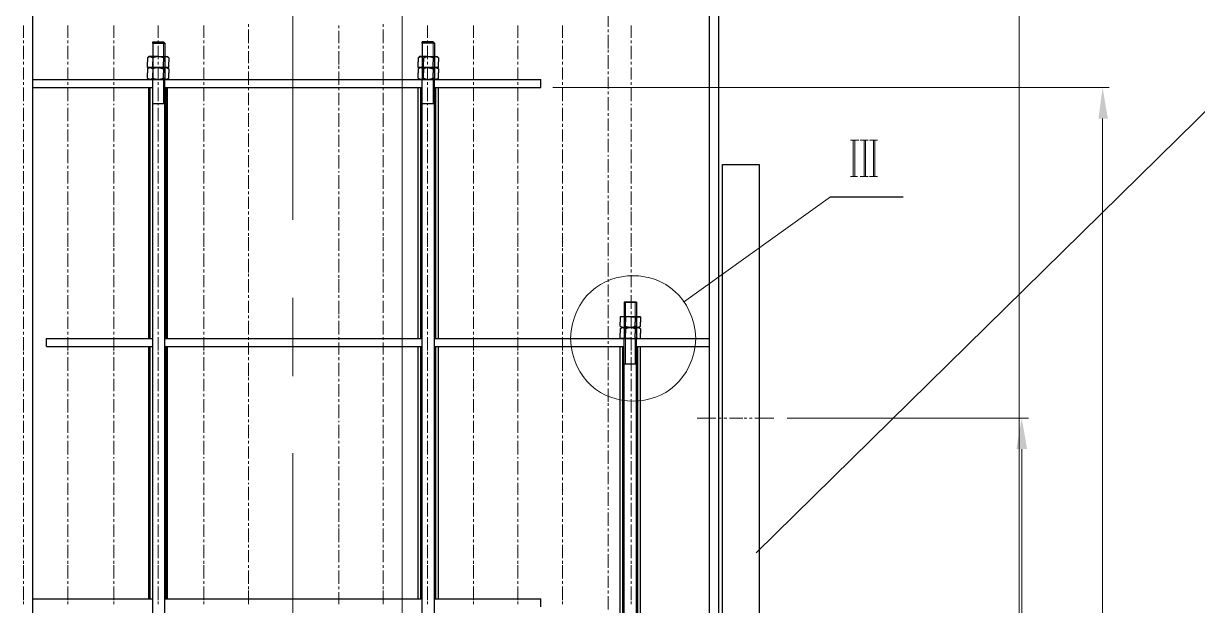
# Model space of a CAD drawing. Header units: millimetres. Extents: x 0 to 825, y 0 to 1167.
# Drawn here: x 196.9 to 353.8, y 818.6 to 896.3 of the extents above; entities that cross this region are included whole.
import ezdxf

# ---------------------------------------------------------------- set-up
doc = ezdxf.new("R2010")
doc.units = ezdxf.units.MM
doc.layers.add('1', color=7, linetype='Continuous')

msp = doc.modelspace()

# ---------------------------------------------------------------- hatches: boundary and pattern name
h = msp.add_hatch(color=0)
h.dxf.hatch_style = 2
h.paths.add_polyline_path([(340.521732, 883.581732), (341.781732, 883.581732), (341.061732, 887.721732)])
h = msp.add_hatch(color=0)
h.dxf.hatch_style = 2
h.paths.add_polyline_path([(329.541732, 839.481732), (330.981732, 839.481732), (330.261732, 843.621732)])

# ---------------------------------------------------------------- linework, layer by layer
at = {"layer": '1', "color": 30, "lineweight": 9}
for points in [[(247.461732, 0.141732), (247.461732, 1166.901732)], [(329.901732, 0.141732), (329.901732, 1166.901732)]]:
    msp.add_lwpolyline(points, dxfattribs=at)
at = {"layer": '1', "color": 0, "lineweight": 25}
for points in [[(198.141732, 454.281732), (198.141732, 939.561732)], [(288.501732, 933.621732), (288.501732, 491.361732)], [(289.761732, 931.821732), (289.761732, 491.361732)], [(214.161732, 893.661732), (214.161732, 893.841732), (214.881732, 893.841732)], [(214.161732, 893.661732), (214.881732, 893.661732)], [(214.161732, 893.661732), (214.161732, 888.801732)], [(214.881732, 893.841732), (215.601732, 893.841732)], [(214.881732, 893.661732), (215.781732, 893.661732), (215.601732, 893.841732)], [(215.781732, 893.661732), (215.781732, 888.801732)], [(250.881732, 893.841732), (250.161732, 893.841732)], [(250.881732, 893.661732), (250.161732, 893.661732), (250.161732, 893.841732)], [(250.161732, 893.661732), (250.161732, 888.801732)], [(251.781732, 893.661732), (251.601732, 893.841732), (250.881732, 893.841732)], [(251.781732, 893.661732), (250.881732, 893.661732)], [(251.781732, 893.661732), (251.781732, 888.801732)], [(214.881732, 891.861732), (213.621732, 891.861732), (213.441732, 891.681732), (213.441732, 891.141732)], [(213.801732, 891.861732), (213.441732, 891.681732)], [(214.881732, 890.421732), (213.621732, 890.421732), (213.441732, 890.421732), (213.441732, 891.141732)], [(213.801732, 891.861732), (214.161732, 891.681732), (214.161732, 891.141732)], [(213.801732, 890.421732), (214.161732, 890.421732), (214.161732, 891.141732)], [(214.881732, 891.861732), (214.161732, 891.681732)], [(215.601732, 891.681732), (214.881732, 891.861732)], [(214.881732, 891.861732), (216.141732, 891.861732), (216.321732, 891.681732), (216.321732, 891.141732)], [(214.881732, 890.421732), (216.141732, 890.421732), (216.321732, 890.421732), (216.321732, 891.141732)], [(215.961732, 891.861732), (215.601732, 891.681732), (215.601732, 891.141732)], [(215.961732, 890.421732), (215.601732, 890.421732), (215.601732, 891.141732)], [(216.321732, 891.681732), (215.961732, 891.861732)], [(249.621732, 891.681732), (249.981732, 891.861732), (250.341732, 891.681732), (250.341732, 891.141732)], [(250.341732, 891.681732), (250.881732, 891.861732), (249.801732, 891.861732), (249.621732, 891.681732), (249.621732, 891.141732)], [(250.881732, 890.421732), (249.801732, 890.421732), (249.621732, 890.421732), (249.621732, 891.141732)], [(249.981732, 890.421732), (250.341732, 890.421732), (250.341732, 891.141732)], [(250.881732, 891.861732), (252.141732, 891.861732), (252.321732, 891.681732), (252.321732, 891.141732)], [(251.601732, 891.681732), (250.881732, 891.861732)], [(250.881732, 890.421732), (252.141732, 890.421732), (252.321732, 890.421732), (252.321732, 891.141732)], [(251.961732, 891.861732), (251.601732, 891.681732), (251.601732, 891.141732)], [(251.961732, 890.421732), (251.601732, 890.421732), (251.601732, 891.141732)], [(252.321732, 891.681732), (251.961732, 891.861732)], [(214.881732, 890.421732), (213.621732, 890.421732), (213.441732, 890.241732), (213.441732, 889.701732)], [(213.441732, 890.421732), (213.801732, 890.421732), (213.441732, 890.241732)], [(214.881732, 888.801732), (213.621732, 888.801732), (213.441732, 888.981732), (213.441732, 889.701732)], [(213.801732, 890.421732), (214.161732, 890.241732), (214.161732, 889.701732)], [(213.801732, 888.801732), (214.161732, 888.981732), (214.161732, 889.701732)], [(214.161732, 890.421732), (214.881732, 890.421732), (214.161732, 890.241732)], [(215.601732, 890.421732), (214.881732, 890.421732), (215.601732, 890.241732)], [(214.881732, 890.421732), (216.141732, 890.421732), (216.321732, 890.241732), (216.321732, 889.701732)], [(214.881732, 888.801732), (216.141732, 888.801732), (216.321732, 888.981732), (216.321732, 889.701732)], [(215.961732, 890.421732), (215.601732, 890.241732), (215.601732, 889.701732)], [(215.961732, 888.801732), (215.601732, 888.981732), (215.601732, 889.701732)], [(216.321732, 890.421732), (215.961732, 890.421732), (216.321732, 890.241732)], [(249.621732, 890.421732), (249.981732, 890.421732), (249.621732, 890.241732)], [(250.881732, 890.421732), (249.801732, 890.421732), (249.621732, 890.241732), (249.621732, 889.701732)], [(249.621732, 888.981732), (249.981732, 888.801732), (250.341732, 888.981732), (250.341732, 889.701732)], [(250.341732, 888.981732), (250.881732, 888.801732), (249.801732, 888.801732), (249.621732, 888.981732), (249.621732, 889.701732)], [(249.981732, 890.421732), (250.341732, 890.241732), (250.341732, 889.701732)], [(250.341732, 890.421732), (250.881732, 890.421732), (250.341732, 890.241732)], [(251.601732, 890.421732), (250.881732, 890.421732), (251.601732, 890.241732)], [(250.881732, 890.421732), (252.141732, 890.421732), (252.321732, 890.241732), (252.321732, 889.701732)], [(250.881732, 888.801732), (252.141732, 888.801732), (252.321732, 888.981732), (252.321732, 889.701732)], [(251.961732, 890.421732), (251.601732, 890.241732), (251.601732, 889.701732)], [(251.961732, 888.801732), (251.601732, 888.981732), (251.601732, 889.701732)], [(252.321732, 890.421732), (251.961732, 890.421732), (252.321732, 890.241732)], [(198.141732, 888.801732), (266.001732, 888.801732)], [(213.441732, 888.981732), (213.801732, 888.801732)], [(214.161732, 888.981732), (214.881732, 888.801732)], [(214.161732, 458.781732), (214.161732, 888.801732)], [(214.881732, 888.801732), (215.601732, 888.981732)], [(215.781732, 458.781732), (215.781732, 888.801732)], [(215.961732, 888.801732), (216.321732, 888.981732)], [(250.161732, 458.781732), (250.161732, 888.801732)], [(250.881732, 888.801732), (251.601732, 888.981732)], [(251.781732, 458.781732), (251.781732, 888.801732)], [(251.961732, 888.801732), (252.321732, 888.981732)], [(266.001732, 887.721732), (266.001732, 888.801732)], [(198.141732, 887.721732), (214.161732, 887.721732)], [(213.621732, 854.241732), (213.621732, 887.721732)], [(213.801732, 854.241732), (213.801732, 887.721732)], [(215.781732, 887.721732), (250.161732, 887.721732)], [(215.961732, 854.241732), (215.961732, 887.721732)], [(216.141732, 854.241732), (216.141732, 887.721732)], [(249.621732, 854.241732), (249.621732, 887.721732)], [(249.981732, 854.241732), (249.981732, 887.721732)], [(251.781732, 887.721732), (266.001732, 887.721732)], [(251.961732, 854.241732), (251.961732, 887.721732)], [(252.321732, 854.241732), (252.321732, 887.721732)], [(215.781732, 885.561732), (214.161732, 885.561732)], [(251.781732, 885.561732), (250.161732, 885.561732)], [(290.301732, 877.461732), (295.161732, 877.461732), (295.161732, 809.601732), (290.301732, 809.601732), (290.301732, 877.461732)], [(304.701732, 873.141732), (314.421732, 873.141732)], [(277.161732, 859.101732), (278.061732, 859.101732)], [(278.061732, 859.101732), (277.341732, 859.101732), (277.161732, 859.101732)], [(277.161732, 859.101732), (277.161732, 854.241732)], [(278.781732, 859.101732), (278.061732, 859.101732)], [(278.061732, 859.101732), (278.601732, 859.101732), (278.781732, 859.101732)], [(278.781732, 859.101732), (278.781732, 854.241732)], [(276.981732, 857.121732), (276.621732, 857.121732)], [(278.061732, 857.121732), (276.801732, 857.121732), (276.621732, 857.121732), (276.621732, 856.401732)], [(278.061732, 857.121732), (277.341732, 857.121732), (276.981732, 857.121732)], [(277.341732, 857.121732), (277.341732, 856.401732)], [(278.061732, 857.121732), (279.141732, 857.121732), (279.321732, 857.121732), (279.321732, 856.401732)], [(278.601732, 857.121732), (278.061732, 857.121732)], [(278.961732, 857.121732), (278.601732, 857.121732), (278.601732, 856.401732)], [(279.321732, 857.121732), (278.961732, 857.121732)], [(278.061732, 855.681732), (276.801732, 855.681732), (276.621732, 855.861732), (276.621732, 856.401732)], [(276.621732, 855.861732), (276.981732, 855.681732), (276.621732, 855.501732)], [(278.061732, 855.681732), (276.801732, 855.681732), (276.621732, 855.501732), (276.621732, 854.961732)], [(278.061732, 854.241732), (276.801732, 854.241732), (276.621732, 854.241732), (276.621732, 854.961732)], [(276.981732, 855.681732), (277.341732, 855.861732), (277.341732, 856.401732)], [(276.981732, 855.681732), (277.341732, 855.501732), (277.341732, 854.961732)], [(277.341732, 855.861732), (278.061732, 855.681732), (277.341732, 855.501732)], [(277.341732, 854.241732), (277.341732, 854.961732)], [(278.061732, 855.681732), (279.141732, 855.681732), (279.321732, 855.861732), (279.321732, 856.401732)], [(278.061732, 855.681732), (278.601732, 855.861732)], [(278.601732, 855.501732), (278.061732, 855.681732)], [(278.061732, 855.681732), (279.141732, 855.681732), (279.321732, 855.501732), (279.321732, 854.961732)], [(278.061732, 854.241732), (279.141732, 854.241732), (279.321732, 854.241732), (279.321732, 854.961732)], [(278.961732, 855.681732), (278.601732, 855.861732), (278.601732, 856.401732)], [(278.961732, 855.681732), (278.601732, 855.501732), (278.601732, 854.961732)], [(278.961732, 854.241732), (278.601732, 854.241732), (278.601732, 854.961732)], [(278.961732, 855.681732), (279.321732, 855.861732)], [(279.321732, 855.501732), (278.961732, 855.681732)], [(199.941732, 853.161732), (199.941732, 854.241732), (214.161732, 854.241732)], [(215.781732, 854.241732), (250.161732, 854.241732)], [(251.781732, 854.241732), (288.501732, 854.241732)], [(276.621732, 854.241732), (276.981732, 854.241732)], [(278.061732, 854.241732), (277.341732, 854.241732), (276.981732, 854.241732)], [(277.161732, 458.781732), (277.161732, 854.241732)], [(278.061732, 854.241732), (278.601732, 854.241732)], [(278.781732, 458.781732), (278.781732, 854.241732)], [(278.961732, 854.241732), (279.321732, 854.241732)], [(199.941732, 853.161732), (214.161732, 853.161732)], [(213.621732, 819.501732), (213.621732, 853.161732)], [(213.801732, 819.501732), (213.801732, 853.161732)], [(215.781732, 853.161732), (250.161732, 853.161732)], [(215.961732, 819.501732), (215.961732, 853.161732)], [(216.141732, 819.501732), (216.141732, 853.161732)], [(249.621732, 819.501732), (249.621732, 853.161732)], [(249.981732, 819.501732), (249.981732, 853.161732)], [(251.781732, 853.161732), (277.161732, 853.161732)], [(251.961732, 819.501732), (251.961732, 853.161732)], [(252.321732, 819.501732), (252.321732, 853.161732)], [(276.621732, 784.761732), (276.621732, 853.161732)], [(276.981732, 784.761732), (276.981732, 853.161732)], [(278.781732, 853.161732), (288.501732, 853.161732)], [(278.961732, 784.761732), (278.961732, 853.161732)], [(279.321732, 784.761732), (279.321732, 853.161732)], [(278.781732, 850.821732), (277.161732, 850.821732)], [(198.141732, 819.501732), (214.161732, 819.501732)], [(215.781732, 819.501732), (250.161732, 819.501732)], [(251.781732, 819.501732), (266.001732, 819.501732)], [(266.001732, 818.421732), (266.001732, 819.501732)]]:
    msp.add_lwpolyline(points, dxfattribs=at)
at = {"layer": '1', "color": 0, "lineweight": 9}
for points in [[(232.881732, 922.101732), (232.881732, 870.081732)], [(275.001732, 895.821732), (275.001732, 897.621732)], [(196.881732, 894.381732), (196.881732, 896.001732)], [(202.821732, 894.381732), (202.821732, 896.001732)], [(208.941732, 894.381732), (208.941732, 896.001732)], [(214.881732, 894.381732), (214.881732, 896.001732)], [(221.001732, 894.381732), (221.001732, 896.001732)], [(226.941732, 895.821732), (226.941732, 896.181732)], [(239.001732, 895.641732), (239.001732, 896.001732)], [(244.941732, 895.821732), (244.941732, 896.181732)], [(250.881732, 894.381732), (250.881732, 896.001732)], [(257.001732, 894.381732), (257.001732, 896.001732)], [(262.941732, 894.381732), (262.941732, 896.001732)], [(268.881732, 894.381732), (268.881732, 896.001732)], [(278.061732, 894.381732), (278.061732, 896.001732)], [(226.941732, 893.661732), (226.941732, 895.461732)], [(239.001732, 893.661732), (239.001732, 895.281732)], [(244.941732, 893.661732), (244.941732, 895.461732)], [(275.001732, 895.101732), (275.001732, 895.461732)], [(275.001732, 892.941732), (275.001732, 894.741732)], [(196.881732, 893.661732), (196.881732, 894.021732)], [(196.881732, 891.501732), (196.881732, 893.301732)], [(202.821732, 893.661732), (202.821732, 894.021732)], [(202.821732, 891.501732), (202.821732, 893.301732)], [(208.941732, 893.661732), (208.941732, 894.021732)], [(208.941732, 891.501732), (208.941732, 893.301732)], [(214.161732, 893.841732), (214.161732, 891.861732)], [(214.881732, 893.661732), (214.881732, 894.021732)], [(214.881732, 891.501732), (214.881732, 893.301732)], [(215.601732, 893.841732), (215.601732, 891.861732)], [(221.001732, 893.661732), (221.001732, 894.021732)], [(221.001732, 891.501732), (221.001732, 893.301732)], [(226.941732, 892.941732), (226.941732, 893.301732)], [(239.001732, 892.941732), (239.001732, 893.301732)], [(244.941732, 892.941732), (244.941732, 893.301732)], [(250.161732, 893.841732), (250.161732, 891.861732)], [(250.881732, 893.661732), (250.881732, 894.021732)], [(250.881732, 891.501732), (250.881732, 893.301732)], [(251.601732, 893.841732), (251.601732, 891.861732)], [(257.001732, 893.661732), (257.001732, 894.021732)], [(257.001732, 891.501732), (257.001732, 893.301732)], [(262.941732, 893.661732), (262.941732, 894.021732)], [(262.941732, 891.501732), (262.941732, 893.301732)], [(268.881732, 893.661732), (268.881732, 894.021732)], [(268.881732, 891.501732), (268.881732, 893.301732)], [(275.001732, 892.401732), (275.001732, 892.761732)], [(278.061732, 893.661732), (278.061732, 894.021732)], [(278.061732, 891.501732), (278.061732, 893.301732)], [(363.921732, 893.481732), (294.801732, 825.621732)], [(196.881732, 890.781732), (196.881732, 891.141732)], [(202.821732, 890.781732), (202.821732, 891.141732)], [(208.941732, 890.781732), (208.941732, 891.141732)], [(214.881732, 890.781732), (214.881732, 891.141732)], [(221.001732, 890.781732), (221.001732, 891.141732)], [(226.941732, 890.961732), (226.941732, 892.581732)], [(239.001732, 890.781732), (239.001732, 892.581732)], [(244.941732, 890.961732), (244.941732, 892.581732)], [(250.881732, 890.781732), (250.881732, 891.141732)], [(257.001732, 890.781732), (257.001732, 891.141732)], [(262.941732, 890.781732), (262.941732, 891.141732)], [(268.881732, 890.781732), (268.881732, 891.141732)], [(275.001732, 890.241732), (275.001732, 892.041732)], [(278.061732, 890.781732), (278.061732, 891.141732)], [(196.881732, 888.801732), (196.881732, 890.421732)], [(202.821732, 888.801732), (202.821732, 890.421732)], [(208.941732, 888.801732), (208.941732, 890.421732)], [(214.881732, 888.801732), (214.881732, 890.421732)], [(221.001732, 888.801732), (221.001732, 890.421732)], [(226.941732, 890.241732), (226.941732, 890.601732)], [(226.941732, 888.081732), (226.941732, 889.881732)], [(239.001732, 890.241732), (239.001732, 890.601732)], [(239.001732, 888.081732), (239.001732, 889.881732)], [(244.941732, 890.241732), (244.941732, 890.601732)], [(244.941732, 888.081732), (244.941732, 889.881732)], [(250.881732, 888.801732), (250.881732, 890.421732)], [(257.001732, 888.801732), (257.001732, 890.421732)], [(262.941732, 888.801732), (262.941732, 890.421732)], [(268.881732, 888.801732), (268.881732, 890.421732)], [(275.001732, 889.521732), (275.001732, 889.881732)], [(278.061732, 888.801732), (278.061732, 890.421732)], [(196.881732, 888.081732), (196.881732, 888.441732)], [(202.821732, 888.081732), (202.821732, 888.441732)], [(208.941732, 888.081732), (208.941732, 888.441732)], [(214.161732, 888.801732), (214.161732, 885.561732)], [(214.881732, 888.081732), (214.881732, 888.441732)], [(215.601732, 888.801732), (215.601732, 885.561732)], [(221.001732, 888.081732), (221.001732, 888.441732)], [(250.161732, 888.801732), (250.161732, 885.561732)], [(250.881732, 888.081732), (250.881732, 888.441732)], [(251.601732, 888.801732), (251.601732, 885.561732)], [(257.001732, 888.081732), (257.001732, 888.441732)], [(262.941732, 888.081732), (262.941732, 888.441732)], [(268.881732, 888.081732), (268.881732, 888.441732)], [(275.001732, 887.541732), (275.001732, 889.161732)], [(278.061732, 888.081732), (278.061732, 888.441732)], [(196.881732, 885.921732), (196.881732, 887.721732)], [(202.821732, 885.921732), (202.821732, 887.721732)], [(208.941732, 885.921732), (208.941732, 887.721732)], [(214.881732, 885.921732), (214.881732, 887.721732)], [(221.001732, 885.921732), (221.001732, 887.721732)], [(226.941732, 887.361732), (226.941732, 887.721732)], [(226.941732, 885.381732), (226.941732, 887.001732)], [(239.001732, 887.361732), (239.001732, 887.721732)], [(239.001732, 885.381732), (239.001732, 887.001732)], [(244.941732, 887.361732), (244.941732, 887.721732)], [(244.941732, 885.381732), (244.941732, 887.001732)], [(250.881732, 885.921732), (250.881732, 887.721732)], [(257.001732, 885.921732), (257.001732, 887.721732)], [(262.941732, 885.921732), (262.941732, 887.721732)], [(267.621732, 887.721732), (341.961732, 887.721732)], [(268.881732, 885.921732), (268.881732, 887.721732)], [(275.001732, 886.821732), (275.001732, 887.181732)], [(275.001732, 884.661732), (275.001732, 886.461732)], [(278.061732, 885.921732), (278.061732, 887.721732)], [(196.881732, 885.381732), (196.881732, 885.561732)], [(196.881732, 883.221732), (196.881732, 885.021732)], [(202.821732, 885.381732), (202.821732, 885.561732)], [(202.821732, 883.221732), (202.821732, 885.021732)], [(208.941732, 885.381732), (208.941732, 885.561732)], [(208.941732, 883.221732), (208.941732, 885.021732)], [(214.881732, 885.381732), (214.881732, 885.561732)], [(214.881732, 883.221732), (214.881732, 885.021732)], [(221.001732, 885.381732), (221.001732, 885.561732)], [(221.001732, 883.221732), (221.001732, 885.021732)], [(226.941732, 884.661732), (226.941732, 885.021732)], [(239.001732, 884.661732), (239.001732, 885.021732)], [(244.941732, 884.661732), (244.941732, 885.021732)], [(250.881732, 885.381732), (250.881732, 885.561732)], [(250.881732, 883.221732), (250.881732, 885.021732)], [(257.001732, 885.381732), (257.001732, 885.561732)], [(257.001732, 883.221732), (257.001732, 885.021732)], [(262.941732, 885.381732), (262.941732, 885.561732)], [(262.941732, 883.221732), (262.941732, 885.021732)], [(268.881732, 885.381732), (268.881732, 885.561732)], [(268.881732, 883.221732), (268.881732, 885.021732)], [(278.061732, 885.381732), (278.061732, 885.561732)], [(278.061732, 883.221732), (278.061732, 885.021732)], [(226.941732, 882.501732), (226.941732, 884.301732)], [(239.001732, 882.501732), (239.001732, 884.301732)], [(244.941732, 882.501732), (244.941732, 884.301732)], [(275.001732, 883.941732), (275.001732, 884.301732)], [(275.001732, 881.961732), (275.001732, 883.581732)], [(341.061732, 510.621732), (341.061732, 883.581732)], [(196.881732, 882.501732), (196.881732, 882.861732)], [(196.881732, 880.521732), (196.881732, 882.141732)], [(202.821732, 882.501732), (202.821732, 882.861732)], [(202.821732, 880.521732), (202.821732, 882.141732)], [(208.941732, 882.501732), (208.941732, 882.861732)], [(208.941732, 880.521732), (208.941732, 882.141732)], [(214.881732, 882.501732), (214.881732, 882.861732)], [(214.881732, 880.521732), (214.881732, 882.141732)], [(221.001732, 882.501732), (221.001732, 882.861732)], [(221.001732, 880.521732), (221.001732, 882.141732)], [(226.941732, 881.961732), (226.941732, 882.141732)], [(239.001732, 881.781732), (239.001732, 882.141732)], [(244.941732, 881.961732), (244.941732, 882.141732)], [(250.881732, 882.501732), (250.881732, 882.861732)], [(250.881732, 880.521732), (250.881732, 882.141732)], [(257.001732, 882.501732), (257.001732, 882.861732)], [(257.001732, 880.521732), (257.001732, 882.141732)], [(262.941732, 882.501732), (262.941732, 882.861732)], [(262.941732, 880.521732), (262.941732, 882.141732)], [(268.881732, 882.501732), (268.881732, 882.861732)], [(268.881732, 880.521732), (268.881732, 882.141732)], [(278.061732, 882.501732), (278.061732, 882.861732)], [(278.061732, 880.521732), (278.061732, 882.141732)], [(196.881732, 879.801732), (196.881732, 880.161732)], [(202.821732, 879.801732), (202.821732, 880.161732)], [(208.941732, 879.801732), (208.941732, 880.161732)], [(214.881732, 879.801732), (214.881732, 880.161732)], [(221.001732, 879.801732), (221.001732, 880.161732)], [(226.941732, 879.801732), (226.941732, 881.601732)], [(239.001732, 879.801732), (239.001732, 881.421732)], [(244.941732, 879.801732), (244.941732, 881.601732)], [(250.881732, 879.801732), (250.881732, 880.161732)], [(257.001732, 879.801732), (257.001732, 880.161732)], [(262.941732, 879.801732), (262.941732, 880.161732)], [(268.881732, 879.801732), (268.881732, 880.161732)], [(275.001732, 881.241732), (275.001732, 881.601732)], [(275.001732, 879.081732), (275.001732, 880.881732)], [(278.061732, 879.801732), (278.061732, 880.161732)], [(307.401732, 880.701732), (308.481732, 880.701732)], [(307.761732, 875.841732), (307.761732, 880.701732)], [(307.941732, 880.701732), (307.941732, 875.841732)], [(308.661732, 880.701732), (309.741732, 880.701732)], [(309.201732, 875.841732), (309.201732, 880.701732)], [(309.381732, 880.701732), (309.381732, 875.841732)], [(309.921732, 880.701732), (311.001732, 880.701732)], [(310.461732, 875.841732), (310.461732, 880.701732)], [(310.641732, 880.701732), (310.641732, 875.841732)], [(196.881732, 877.641732), (196.881732, 879.441732)], [(202.821732, 877.641732), (202.821732, 879.441732)], [(208.941732, 877.641732), (208.941732, 879.441732)], [(214.881732, 877.641732), (214.881732, 879.441732)], [(221.001732, 877.641732), (221.001732, 879.441732)], [(226.941732, 879.081732), (226.941732, 879.441732)], [(226.941732, 877.101732), (226.941732, 878.721732)], [(239.001732, 879.081732), (239.001732, 879.441732)], [(239.001732, 876.921732), (239.001732, 878.721732)], [(244.941732, 879.081732), (244.941732, 879.441732)], [(244.941732, 877.101732), (244.941732, 878.721732)], [(250.881732, 877.641732), (250.881732, 879.441732)], [(257.001732, 877.641732), (257.001732, 879.441732)], [(262.941732, 877.641732), (262.941732, 879.441732)], [(268.881732, 877.641732), (268.881732, 879.441732)], [(275.001732, 878.541732), (275.001732, 878.721732)], [(278.061732, 877.641732), (278.061732, 879.441732)], [(196.881732, 876.921732), (196.881732, 877.281732)], [(202.821732, 876.921732), (202.821732, 877.281732)], [(208.941732, 876.921732), (208.941732, 877.281732)], [(214.881732, 876.921732), (214.881732, 877.281732)], [(221.001732, 876.921732), (221.001732, 877.281732)], [(250.881732, 876.921732), (250.881732, 877.281732)], [(257.001732, 876.921732), (257.001732, 877.281732)], [(262.941732, 876.921732), (262.941732, 877.281732)], [(268.881732, 876.921732), (268.881732, 877.281732)], [(275.001732, 876.381732), (275.001732, 878.181732)], [(278.061732, 876.921732), (278.061732, 877.281732)], [(196.881732, 874.941732), (196.881732, 876.561732)], [(202.821732, 874.941732), (202.821732, 876.561732)], [(208.941732, 874.941732), (208.941732, 876.561732)], [(214.881732, 874.941732), (214.881732, 876.561732)], [(221.001732, 874.941732), (221.001732, 876.561732)], [(226.941732, 876.381732), (226.941732, 876.741732)], [(226.941732, 874.221732), (226.941732, 876.021732)], [(239.001732, 876.381732), (239.001732, 876.561732)], [(239.001732, 874.221732), (239.001732, 876.021732)], [(244.941732, 876.381732), (244.941732, 876.741732)], [(244.941732, 874.221732), (244.941732, 876.021732)], [(250.881732, 874.941732), (250.881732, 876.561732)], [(257.001732, 874.941732), (257.001732, 876.561732)], [(262.941732, 874.941732), (262.941732, 876.561732)], [(268.881732, 874.941732), (268.881732, 876.561732)], [(275.001732, 875.661732), (275.001732, 876.021732)], [(278.061732, 874.941732), (278.061732, 876.561732)], [(307.401732, 875.841732), (308.301732, 875.841732)], [(308.661732, 875.841732), (309.741732, 875.841732)], [(309.921732, 875.841732), (311.001732, 875.841732)], [(196.881732, 874.221732), (196.881732, 874.581732)], [(196.881732, 872.061732), (196.881732, 873.861732)], [(202.821732, 874.221732), (202.821732, 874.581732)], [(202.821732, 872.061732), (202.821732, 873.861732)], [(208.941732, 874.221732), (208.941732, 874.581732)], [(208.941732, 872.061732), (208.941732, 873.861732)], [(214.881732, 874.221732), (214.881732, 874.581732)], [(214.881732, 872.061732), (214.881732, 873.861732)], [(221.001732, 874.221732), (221.001732, 874.581732)], [(221.001732, 872.061732), (221.001732, 873.861732)], [(226.941732, 873.501732), (226.941732, 873.861732)], [(239.001732, 873.501732), (239.001732, 873.861732)], [(244.941732, 873.501732), (244.941732, 873.861732)], [(250.881732, 874.221732), (250.881732, 874.581732)], [(250.881732, 872.061732), (250.881732, 873.861732)], [(257.001732, 874.221732), (257.001732, 874.581732)], [(257.001732, 872.061732), (257.001732, 873.861732)], [(262.941732, 874.221732), (262.941732, 874.581732)], [(262.941732, 872.061732), (262.941732, 873.861732)], [(268.881732, 874.221732), (268.881732, 874.581732)], [(268.881732, 872.061732), (268.881732, 873.861732)], [(275.001732, 873.681732), (275.001732, 875.301732)], [(278.061732, 874.221732), (278.061732, 874.581732)], [(278.061732, 872.061732), (278.061732, 873.861732)], [(226.941732, 871.521732), (226.941732, 873.141732)], [(239.001732, 871.521732), (239.001732, 873.141732)], [(244.941732, 871.521732), (244.941732, 873.141732)], [(275.001732, 872.961732), (275.001732, 873.321732)], [(275.001732, 870.801732), (275.001732, 872.601732)], [(304.701732, 873.141732), (285.081732, 859.101732)], [(196.881732, 871.341732), (196.881732, 871.701732)], [(196.881732, 869.361732), (196.881732, 871.161732)], [(202.821732, 871.341732), (202.821732, 871.701732)], [(202.821732, 869.361732), (202.821732, 871.161732)], [(208.941732, 871.341732), (208.941732, 871.701732)], [(208.941732, 869.361732), (208.941732, 871.161732)], [(214.881732, 871.341732), (214.881732, 871.701732)], [(214.881732, 869.361732), (214.881732, 871.161732)], [(221.001732, 871.341732), (221.001732, 871.701732)], [(221.001732, 869.361732), (221.001732, 871.161732)], [(226.941732, 870.801732), (226.941732, 871.161732)], [(239.001732, 870.801732), (239.001732, 871.161732)], [(244.941732, 870.801732), (244.941732, 871.161732)], [(250.881732, 871.341732), (250.881732, 871.701732)], [(250.881732, 869.361732), (250.881732, 871.161732)], [(257.001732, 871.341732), (257.001732, 871.701732)], [(257.001732, 869.361732), (257.001732, 871.161732)], [(262.941732, 871.341732), (262.941732, 871.701732)], [(262.941732, 869.361732), (262.941732, 871.161732)], [(268.881732, 871.341732), (268.881732, 871.701732)], [(268.881732, 869.361732), (268.881732, 871.161732)], [(278.061732, 871.341732), (278.061732, 871.701732)], [(278.061732, 869.361732), (278.061732, 871.161732)], [(226.941732, 868.641732), (226.941732, 870.441732)], [(239.001732, 868.641732), (239.001732, 870.441732)], [(244.941732, 868.641732), (244.941732, 870.441732)], [(275.001732, 870.081732), (275.001732, 870.441732)], [(275.001732, 868.101732), (275.001732, 869.721732)], [(196.881732, 868.641732), (196.881732, 869.001732)], [(196.881732, 866.481732), (196.881732, 868.281732)], [(202.821732, 868.641732), (202.821732, 869.001732)], [(202.821732, 866.481732), (202.821732, 868.281732)], [(208.941732, 868.641732), (208.941732, 869.001732)], [(208.941732, 866.481732), (208.941732, 868.281732)], [(214.881732, 868.641732), (214.881732, 869.001732)], [(214.881732, 866.481732), (214.881732, 868.281732)], [(221.001732, 868.641732), (221.001732, 869.001732)], [(221.001732, 866.481732), (221.001732, 868.281732)], [(226.941732, 867.921732), (226.941732, 868.281732)], [(226.941732, 865.941732), (226.941732, 867.741732)], [(239.001732, 867.921732), (239.001732, 868.281732)], [(239.001732, 865.941732), (239.001732, 867.561732)], [(244.941732, 867.921732), (244.941732, 868.281732)], [(244.941732, 865.941732), (244.941732, 867.741732)], [(250.881732, 868.641732), (250.881732, 869.001732)], [(250.881732, 866.481732), (250.881732, 868.281732)], [(257.001732, 868.641732), (257.001732, 869.001732)], [(257.001732, 866.481732), (257.001732, 868.281732)], [(262.941732, 868.641732), (262.941732, 869.001732)], [(262.941732, 866.481732), (262.941732, 868.281732)], [(268.881732, 868.641732), (268.881732, 869.001732)], [(268.881732, 866.481732), (268.881732, 868.281732)], [(275.001732, 867.381732), (275.001732, 867.741732)], [(278.061732, 868.641732), (278.061732, 869.001732)], [(278.061732, 866.481732), (278.061732, 868.281732)], [(196.881732, 865.941732), (196.881732, 866.301732)], [(202.821732, 865.941732), (202.821732, 866.301732)], [(208.941732, 865.941732), (208.941732, 866.301732)], [(214.881732, 865.941732), (214.881732, 866.301732)], [(221.001732, 865.941732), (221.001732, 866.301732)], [(250.881732, 865.941732), (250.881732, 866.301732)], [(257.001732, 865.941732), (257.001732, 866.301732)], [(262.941732, 865.941732), (262.941732, 866.301732)], [(268.881732, 865.941732), (268.881732, 866.301732)], [(275.001732, 865.221732), (275.001732, 867.021732)], [(278.061732, 865.941732), (278.061732, 866.301732)], [(196.881732, 863.781732), (196.881732, 865.581732)], [(202.821732, 863.781732), (202.821732, 865.581732)], [(208.941732, 863.781732), (208.941732, 865.581732)], [(214.881732, 863.781732), (214.881732, 865.581732)], [(221.001732, 863.781732), (221.001732, 865.581732)], [(226.941732, 865.221732), (226.941732, 865.581732)], [(226.941732, 863.061732), (226.941732, 864.861732)], [(239.001732, 865.221732), (239.001732, 865.581732)], [(239.001732, 863.061732), (239.001732, 864.861732)], [(244.941732, 865.221732), (244.941732, 865.581732)], [(244.941732, 863.061732), (244.941732, 864.861732)], [(250.881732, 863.781732), (250.881732, 865.581732)], [(257.001732, 863.781732), (257.001732, 865.581732)], [(262.941732, 863.781732), (262.941732, 865.581732)], [(268.881732, 863.781732), (268.881732, 865.581732)], [(275.001732, 864.681732), (275.001732, 864.861732)], [(278.061732, 863.781732), (278.061732, 865.581732)], [(196.881732, 863.061732), (196.881732, 863.421732)], [(202.821732, 863.061732), (202.821732, 863.421732)], [(208.941732, 863.061732), (208.941732, 863.421732)], [(214.881732, 863.061732), (214.881732, 863.421732)], [(221.001732, 863.061732), (221.001732, 863.421732)], [(226.941732, 862.521732), (226.941732, 862.881732)], [(244.941732, 862.521732), (244.941732, 862.881732)], [(250.881732, 863.061732), (250.881732, 863.421732)], [(257.001732, 863.061732), (257.001732, 863.421732)], [(262.941732, 863.061732), (262.941732, 863.421732)], [(268.881732, 863.061732), (268.881732, 863.421732)], [(275.001732, 862.521732), (275.001732, 864.321732)], [(278.061732, 863.061732), (278.061732, 863.421732)], [(196.881732, 861.081732), (196.881732, 862.701732)], [(202.821732, 861.081732), (202.821732, 862.701732)], [(208.941732, 861.081732), (208.941732, 862.701732)], [(214.881732, 861.081732), (214.881732, 862.701732)], [(221.001732, 861.081732), (221.001732, 862.701732)], [(226.941732, 860.361732), (226.941732, 862.161732)], [(239.001732, 862.341732), (239.001732, 862.701732)], [(239.001732, 860.361732), (239.001732, 862.161732)], [(244.941732, 860.361732), (244.941732, 862.161732)], [(250.881732, 861.081732), (250.881732, 862.701732)], [(257.001732, 861.081732), (257.001732, 862.701732)], [(262.941732, 861.081732), (262.941732, 862.701732)], [(268.881732, 861.081732), (268.881732, 862.701732)], [(275.001732, 861.801732), (275.001732, 862.161732)], [(275.001732, 859.821732), (275.001732, 861.441732)], [(278.061732, 861.081732), (278.061732, 862.701732)], [(196.881732, 860.361732), (196.881732, 860.721732)], [(196.881732, 858.201732), (196.881732, 860.001732)], [(202.821732, 860.361732), (202.821732, 860.721732)], [(202.821732, 858.201732), (202.821732, 860.001732)], [(208.941732, 860.361732), (208.941732, 860.721732)], [(208.941732, 858.201732), (208.941732, 860.001732)], [(214.881732, 860.361732), (214.881732, 860.721732)], [(214.881732, 858.201732), (214.881732, 860.001732)], [(221.001732, 860.361732), (221.001732, 860.721732)], [(221.001732, 858.201732), (221.001732, 860.001732)], [(226.941732, 859.641732), (226.941732, 860.001732)], [(239.001732, 859.641732), (239.001732, 860.001732)], [(244.941732, 859.641732), (244.941732, 860.001732)], [(250.881732, 860.361732), (250.881732, 860.721732)], [(250.881732, 858.201732), (250.881732, 860.001732)], [(257.001732, 860.361732), (257.001732, 860.721732)], [(257.001732, 858.201732), (257.001732, 860.001732)], [(262.941732, 860.361732), (262.941732, 860.721732)], [(262.941732, 858.201732), (262.941732, 860.001732)], [(268.881732, 860.361732), (268.881732, 860.721732)], [(268.881732, 858.201732), (268.881732, 860.001732)], [(278.061732, 860.361732), (278.061732, 860.721732)], [(278.061732, 858.201732), (278.061732, 860.001732)], [(226.941732, 857.661732), (226.941732, 859.281732)], [(232.881732, 859.641732), (232.881732, 849.201732)], [(239.001732, 857.481732), (239.001732, 859.281732)], [(244.941732, 857.661732), (244.941732, 859.281732)], [(275.001732, 859.101732), (275.001732, 859.461732)], [(275.001732, 856.941732), (275.001732, 858.741732)], [(277.341732, 859.101732), (277.341732, 857.121732)], [(278.601732, 859.101732), (278.601732, 857.121732)], [(196.881732, 857.481732), (196.881732, 857.841732)], [(196.881732, 855.501732), (196.881732, 857.121732)], [(202.821732, 857.481732), (202.821732, 857.841732)], [(202.821732, 855.501732), (202.821732, 857.121732)], [(208.941732, 857.481732), (208.941732, 857.841732)], [(208.941732, 855.501732), (208.941732, 857.121732)], [(214.881732, 857.481732), (214.881732, 857.841732)], [(214.881732, 855.501732), (214.881732, 857.121732)], [(221.001732, 857.481732), (221.001732, 857.841732)], [(221.001732, 855.501732), (221.001732, 857.121732)], [(226.941732, 856.941732), (226.941732, 857.301732)], [(226.941732, 854.781732), (226.941732, 856.581732)], [(239.001732, 856.941732), (239.001732, 857.301732)], [(239.001732, 854.781732), (239.001732, 856.581732)], [(244.941732, 856.941732), (244.941732, 857.301732)], [(244.941732, 854.781732), (244.941732, 856.581732)], [(250.881732, 857.481732), (250.881732, 857.841732)], [(250.881732, 855.501732), (250.881732, 857.121732)], [(257.001732, 857.481732), (257.001732, 857.841732)], [(257.001732, 855.501732), (257.001732, 857.121732)], [(262.941732, 857.481732), (262.941732, 857.841732)], [(262.941732, 855.501732), (262.941732, 857.121732)], [(268.881732, 857.481732), (268.881732, 857.841732)], [(268.881732, 855.501732), (268.881732, 857.121732)], [(275.001732, 856.221732), (275.001732, 856.581732)], [(278.061732, 857.481732), (278.061732, 857.841732)], [(278.061732, 855.501732), (278.061732, 857.121732)], [(196.881732, 854.781732), (196.881732, 855.141732)], [(202.821732, 854.781732), (202.821732, 855.141732)], [(208.941732, 854.781732), (208.941732, 855.141732)], [(214.881732, 854.781732), (214.881732, 855.141732)], [(221.001732, 854.781732), (221.001732, 855.141732)], [(250.881732, 854.781732), (250.881732, 855.141732)], [(257.001732, 854.781732), (257.001732, 855.141732)], [(262.941732, 854.781732), (262.941732, 855.141732)], [(268.881732, 854.781732), (268.881732, 855.141732)], [(275.001732, 854.241732), (275.001732, 855.861732)], [(278.061732, 854.781732), (278.061732, 855.141732)], [(196.881732, 852.621732), (196.881732, 854.421732)], [(202.821732, 852.621732), (202.821732, 854.421732)], [(208.941732, 852.621732), (208.941732, 854.421732)], [(214.881732, 852.621732), (214.881732, 854.421732)], [(221.001732, 852.621732), (221.001732, 854.421732)], [(226.941732, 854.061732), (226.941732, 854.421732)], [(226.941732, 852.081732), (226.941732, 853.701732)], [(239.001732, 854.061732), (239.001732, 854.421732)], [(239.001732, 852.081732), (239.001732, 853.701732)], [(244.941732, 854.061732), (244.941732, 854.421732)], [(244.941732, 852.081732), (244.941732, 853.701732)], [(250.881732, 852.621732), (250.881732, 854.421732)], [(257.001732, 852.621732), (257.001732, 854.421732)], [(262.941732, 852.621732), (262.941732, 854.421732)], [(268.881732, 852.621732), (268.881732, 854.421732)], [(275.001732, 853.521732), (275.001732, 853.881732)], [(277.341732, 854.241732), (277.341732, 850.821732)], [(278.061732, 852.621732), (278.061732, 854.421732)], [(278.601732, 854.241732), (278.601732, 850.821732)], [(196.881732, 852.081732), (196.881732, 852.441732)], [(202.821732, 852.081732), (202.821732, 852.441732)], [(208.941732, 852.081732), (208.941732, 852.441732)], [(214.881732, 852.081732), (214.881732, 852.441732)], [(221.001732, 852.081732), (221.001732, 852.441732)], [(250.881732, 852.081732), (250.881732, 852.441732)], [(257.001732, 852.081732), (257.001732, 852.441732)], [(262.941732, 852.081732), (262.941732, 852.441732)], [(268.881732, 852.081732), (268.881732, 852.441732)], [(275.001732, 851.361732), (275.001732, 853.161732)], [(278.061732, 852.081732), (278.061732, 852.441732)], [(196.881732, 849.921732), (196.881732, 851.721732)], [(202.821732, 849.921732), (202.821732, 851.721732)], [(208.941732, 849.921732), (208.941732, 851.721732)], [(214.881732, 849.921732), (214.881732, 851.721732)], [(221.001732, 849.921732), (221.001732, 851.721732)], [(226.941732, 851.361732), (226.941732, 851.721732)], [(226.941732, 849.201732), (226.941732, 851.001732)], [(239.001732, 851.361732), (239.001732, 851.721732)], [(239.001732, 849.201732), (239.001732, 851.001732)], [(244.941732, 851.361732), (244.941732, 851.721732)], [(244.941732, 849.201732), (244.941732, 851.001732)], [(250.881732, 849.921732), (250.881732, 851.721732)], [(257.001732, 849.921732), (257.001732, 851.721732)], [(262.941732, 849.921732), (262.941732, 851.721732)], [(268.881732, 849.921732), (268.881732, 851.721732)], [(275.001732, 850.641732), (275.001732, 851.001732)], [(275.001732, 848.661732), (275.001732, 850.461732)], [(278.061732, 849.921732), (278.061732, 851.721732)], [(196.881732, 849.201732), (196.881732, 849.561732)], [(196.881732, 847.221732), (196.881732, 848.841732)], [(202.821732, 849.201732), (202.821732, 849.561732)], [(202.821732, 847.221732), (202.821732, 848.841732)], [(208.941732, 849.201732), (208.941732, 849.561732)], [(208.941732, 847.221732), (208.941732, 848.841732)], [(214.881732, 849.201732), (214.881732, 849.561732)], [(214.881732, 847.221732), (214.881732, 848.841732)], [(221.001732, 849.201732), (221.001732, 849.561732)], [(221.001732, 847.221732), (221.001732, 848.841732)], [(226.941732, 848.661732), (226.941732, 849.021732)], [(239.001732, 848.481732), (239.001732, 848.841732)], [(244.941732, 848.661732), (244.941732, 849.021732)], [(250.881732, 849.201732), (250.881732, 849.561732)], [(250.881732, 847.221732), (250.881732, 848.841732)], [(257.001732, 849.201732), (257.001732, 849.561732)], [(257.001732, 847.221732), (257.001732, 848.841732)], [(262.941732, 849.201732), (262.941732, 849.561732)], [(262.941732, 847.221732), (262.941732, 848.841732)], [(268.881732, 849.201732), (268.881732, 849.561732)], [(268.881732, 847.221732), (268.881732, 848.841732)], [(278.061732, 849.201732), (278.061732, 849.561732)], [(278.061732, 847.221732), (278.061732, 848.841732)], [(226.941732, 846.501732), (226.941732, 848.301732)], [(239.001732, 846.501732), (239.001732, 848.121732)], [(244.941732, 846.501732), (244.941732, 848.301732)], [(275.001732, 847.941732), (275.001732, 848.301732)], [(275.001732, 845.781732), (275.001732, 847.581732)], [(196.881732, 846.501732), (196.881732, 846.861732)], [(196.881732, 844.341732), (196.881732, 846.141732)], [(202.821732, 846.501732), (202.821732, 846.861732)], [(202.821732, 844.341732), (202.821732, 846.141732)], [(208.941732, 846.501732), (208.941732, 846.861732)], [(208.941732, 844.341732), (208.941732, 846.141732)], [(214.881732, 846.501732), (214.881732, 846.861732)], [(214.881732, 844.341732), (214.881732, 846.141732)], [(221.001732, 846.501732), (221.001732, 846.861732)], [(221.001732, 844.341732), (221.001732, 846.141732)], [(226.941732, 845.781732), (226.941732, 846.141732)], [(239.001732, 845.781732), (239.001732, 846.141732)], [(244.941732, 845.781732), (244.941732, 846.141732)], [(250.881732, 846.501732), (250.881732, 846.861732)], [(250.881732, 844.341732), (250.881732, 846.141732)], [(257.001732, 846.501732), (257.001732, 846.861732)], [(257.001732, 844.341732), (257.001732, 846.141732)], [(262.941732, 846.501732), (262.941732, 846.861732)], [(262.941732, 844.341732), (262.941732, 846.141732)], [(268.881732, 846.501732), (268.881732, 846.861732)], [(268.881732, 844.341732), (268.881732, 846.141732)], [(275.001732, 845.241732), (275.001732, 845.601732)], [(278.061732, 846.501732), (278.061732, 846.861732)], [(278.061732, 844.341732), (278.061732, 846.141732)], [(196.881732, 843.621732), (196.881732, 843.981732)], [(202.821732, 843.621732), (202.821732, 843.981732)], [(208.941732, 843.621732), (208.941732, 843.981732)], [(214.881732, 843.621732), (214.881732, 843.981732)], [(221.001732, 843.621732), (221.001732, 843.981732)], [(226.941732, 843.801732), (226.941732, 845.421732)], [(239.001732, 843.621732), (239.001732, 845.421732)], [(244.941732, 843.801732), (244.941732, 845.421732)], [(250.881732, 843.621732), (250.881732, 843.981732)], [(257.001732, 843.621732), (257.001732, 843.981732)], [(262.941732, 843.621732), (262.941732, 843.981732)], [(268.881732, 843.621732), (268.881732, 843.981732)], [(275.001732, 843.081732), (275.001732, 844.881732)], [(278.061732, 843.621732), (278.061732, 843.981732)], [(196.881732, 841.641732), (196.881732, 843.261732)], [(202.821732, 841.641732), (202.821732, 843.261732)], [(208.941732, 841.641732), (208.941732, 843.261732)], [(214.881732, 841.641732), (214.881732, 843.261732)], [(221.001732, 841.641732), (221.001732, 843.261732)], [(226.941732, 843.081732), (226.941732, 843.441732)], [(226.941732, 840.921732), (226.941732, 842.721732)], [(239.001732, 843.081732), (239.001732, 843.261732)], [(239.001732, 840.921732), (239.001732, 842.721732)], [(244.941732, 843.081732), (244.941732, 843.441732)], [(244.941732, 840.921732), (244.941732, 842.721732)], [(250.881732, 841.641732), (250.881732, 843.261732)], [(257.001732, 841.641732), (257.001732, 843.261732)], [(262.941732, 841.641732), (262.941732, 843.261732)], [(268.881732, 841.641732), (268.881732, 843.261732)], [(275.001732, 842.361732), (275.001732, 842.721732)], [(278.061732, 841.641732), (278.061732, 843.261732)], [(286.881732, 843.621732), (289.401732, 843.621732)], [(289.761732, 843.621732), (290.121732, 843.621732)], [(290.481732, 843.621732), (290.841732, 843.621732)], [(291.201732, 843.621732), (293.001732, 843.621732)], [(293.181732, 843.621732), (293.541732, 843.621732)], [(293.901732, 843.621732), (294.261732, 843.621732)], [(294.621732, 843.621732), (297.141732, 843.621732)], [(298.941732, 843.621732), (331.161732, 843.621732)], [(196.881732, 840.921732), (196.881732, 841.281732)], [(202.821732, 840.921732), (202.821732, 841.281732)], [(208.941732, 840.921732), (208.941732, 841.281732)], [(214.881732, 840.921732), (214.881732, 841.281732)], [(221.001732, 840.921732), (221.001732, 841.281732)], [(250.881732, 840.921732), (250.881732, 841.281732)], [(257.001732, 840.921732), (257.001732, 841.281732)], [(262.941732, 840.921732), (262.941732, 841.281732)], [(268.881732, 840.921732), (268.881732, 841.281732)], [(275.001732, 840.381732), (275.001732, 842.001732)], [(278.061732, 840.921732), (278.061732, 841.281732)], [(196.881732, 838.761732), (196.881732, 840.561732)], [(202.821732, 838.761732), (202.821732, 840.561732)], [(208.941732, 838.761732), (208.941732, 840.561732)], [(214.881732, 838.761732), (214.881732, 840.561732)], [(221.001732, 838.761732), (221.001732, 840.561732)], [(226.941732, 840.201732), (226.941732, 840.561732)], [(226.941732, 838.221732), (226.941732, 839.841732)], [(239.001732, 840.201732), (239.001732, 840.561732)], [(239.001732, 838.221732), (239.001732, 839.841732)], [(244.941732, 840.201732), (244.941732, 840.561732)], [(244.941732, 838.221732), (244.941732, 839.841732)], [(250.881732, 838.761732), (250.881732, 840.561732)], [(257.001732, 838.761732), (257.001732, 840.561732)], [(262.941732, 838.761732), (262.941732, 840.561732)], [(268.881732, 838.761732), (268.881732, 840.561732)], [(275.001732, 839.661732), (275.001732, 840.021732)], [(275.001732, 837.501732), (275.001732, 839.301732)], [(278.061732, 838.761732), (278.061732, 840.561732)], [(330.261732, 839.481732), (330.261732, 735.981732)], [(196.881732, 838.221732), (196.881732, 838.401732)], [(196.881732, 836.061732), (196.881732, 837.861732)], [(202.821732, 838.221732), (202.821732, 838.401732)], [(202.821732, 836.061732), (202.821732, 837.861732)], [(208.941732, 838.221732), (208.941732, 838.401732)], [(208.941732, 836.061732), (208.941732, 837.861732)], [(214.881732, 838.221732), (214.881732, 838.401732)], [(214.881732, 836.061732), (214.881732, 837.861732)], [(221.001732, 838.221732), (221.001732, 838.401732)], [(221.001732, 836.061732), (221.001732, 837.861732)], [(226.941732, 837.501732), (226.941732, 837.861732)], [(232.881732, 838.941732), (232.881732, 786.921732)], [(239.001732, 837.501732), (239.001732, 837.861732)], [(244.941732, 837.501732), (244.941732, 837.861732)], [(250.881732, 838.221732), (250.881732, 838.401732)], [(250.881732, 836.061732), (250.881732, 837.861732)], [(257.001732, 838.221732), (257.001732, 838.401732)], [(257.001732, 836.061732), (257.001732, 837.861732)], [(262.941732, 838.221732), (262.941732, 838.401732)], [(262.941732, 836.061732), (262.941732, 837.861732)], [(268.881732, 838.221732), (268.881732, 838.401732)], [(268.881732, 836.061732), (268.881732, 837.861732)], [(278.061732, 838.221732), (278.061732, 838.401732)], [(278.061732, 836.061732), (278.061732, 837.861732)], [(226.941732, 835.341732), (226.941732, 837.141732)], [(239.001732, 835.341732), (239.001732, 837.141732)], [(244.941732, 835.341732), (244.941732, 837.141732)], [(275.001732, 836.781732), (275.001732, 837.141732)], [(275.001732, 834.801732), (275.001732, 836.421732)], [(196.881732, 835.341732), (196.881732, 835.701732)], [(196.881732, 833.361732), (196.881732, 834.981732)], [(202.821732, 835.341732), (202.821732, 835.701732)], [(202.821732, 833.361732), (202.821732, 834.981732)], [(208.941732, 835.341732), (208.941732, 835.701732)], [(208.941732, 833.361732), (208.941732, 834.981732)], [(214.881732, 835.341732), (214.881732, 835.701732)], [(214.881732, 833.361732), (214.881732, 834.981732)], [(221.001732, 835.341732), (221.001732, 835.701732)], [(221.001732, 833.361732), (221.001732, 834.981732)], [(226.941732, 834.801732), (226.941732, 834.981732)], [(239.001732, 834.621732), (239.001732, 834.981732)], [(244.941732, 834.801732), (244.941732, 834.981732)], [(250.881732, 835.341732), (250.881732, 835.701732)], [(250.881732, 833.361732), (250.881732, 834.981732)], [(257.001732, 835.341732), (257.001732, 835.701732)], [(257.001732, 833.361732), (257.001732, 834.981732)], [(262.941732, 835.341732), (262.941732, 835.701732)], [(262.941732, 833.361732), (262.941732, 834.981732)], [(268.881732, 835.341732), (268.881732, 835.701732)], [(268.881732, 833.361732), (268.881732, 834.981732)], [(278.061732, 835.341732), (278.061732, 835.701732)], [(278.061732, 833.361732), (278.061732, 834.981732)], [(196.881732, 832.641732), (196.881732, 833.001732)], [(202.821732, 832.641732), (202.821732, 833.001732)], [(208.941732, 832.641732), (208.941732, 833.001732)], [(214.881732, 832.641732), (214.881732, 833.001732)], [(221.001732, 832.641732), (221.001732, 833.001732)], [(226.941732, 832.641732), (226.941732, 834.441732)], [(239.001732, 832.641732), (239.001732, 834.261732)], [(244.941732, 832.641732), (244.941732, 834.441732)], [(250.881732, 832.641732), (250.881732, 833.001732)], [(257.001732, 832.641732), (257.001732, 833.001732)], [(262.941732, 832.641732), (262.941732, 833.001732)], [(268.881732, 832.641732), (268.881732, 833.001732)], [(275.001732, 834.081732), (275.001732, 834.441732)], [(275.001732, 831.921732), (275.001732, 833.721732)], [(278.061732, 832.641732), (278.061732, 833.001732)], [(196.881732, 830.481732), (196.881732, 832.281732)], [(202.821732, 830.481732), (202.821732, 832.281732)], [(208.941732, 830.481732), (208.941732, 832.281732)], [(214.881732, 830.481732), (214.881732, 832.281732)], [(221.001732, 830.481732), (221.001732, 832.281732)], [(226.941732, 831.921732), (226.941732, 832.281732)], [(226.941732, 829.941732), (226.941732, 831.561732)], [(239.001732, 831.921732), (239.001732, 832.281732)], [(239.001732, 829.761732), (239.001732, 831.561732)], [(244.941732, 831.921732), (244.941732, 832.281732)], [(244.941732, 829.941732), (244.941732, 831.561732)], [(250.881732, 830.481732), (250.881732, 832.281732)], [(257.001732, 830.481732), (257.001732, 832.281732)], [(262.941732, 830.481732), (262.941732, 832.281732)], [(268.881732, 830.481732), (268.881732, 832.281732)], [(275.001732, 831.381732), (275.001732, 831.561732)], [(278.061732, 830.481732), (278.061732, 832.281732)], [(196.881732, 829.761732), (196.881732, 830.121732)], [(202.821732, 829.761732), (202.821732, 830.121732)], [(208.941732, 829.761732), (208.941732, 830.121732)], [(214.881732, 829.761732), (214.881732, 830.121732)], [(221.001732, 829.761732), (221.001732, 830.121732)], [(250.881732, 829.761732), (250.881732, 830.121732)], [(257.001732, 829.761732), (257.001732, 830.121732)], [(262.941732, 829.761732), (262.941732, 830.121732)], [(268.881732, 829.761732), (268.881732, 830.121732)], [(275.001732, 829.221732), (275.001732, 831.021732)], [(278.061732, 829.761732), (278.061732, 830.121732)], [(196.881732, 827.781732), (196.881732, 829.401732)], [(202.821732, 827.781732), (202.821732, 829.401732)], [(208.941732, 827.781732), (208.941732, 829.401732)], [(214.881732, 827.781732), (214.881732, 829.401732)], [(221.001732, 827.781732), (221.001732, 829.401732)], [(226.941732, 829.221732), (226.941732, 829.581732)], [(226.941732, 827.061732), (226.941732, 828.861732)], [(239.001732, 829.041732), (239.001732, 829.401732)], [(239.001732, 827.061732), (239.001732, 828.861732)], [(244.941732, 829.221732), (244.941732, 829.581732)], [(244.941732, 827.061732), (244.941732, 828.861732)], [(250.881732, 827.781732), (250.881732, 829.401732)], [(257.001732, 827.781732), (257.001732, 829.401732)], [(262.941732, 827.781732), (262.941732, 829.401732)], [(268.881732, 827.781732), (268.881732, 829.401732)], [(275.001732, 828.501732), (275.001732, 828.861732)], [(278.061732, 827.781732), (278.061732, 829.401732)], [(196.881732, 827.061732), (196.881732, 827.421732)], [(202.821732, 827.061732), (202.821732, 827.421732)], [(208.941732, 827.061732), (208.941732, 827.421732)], [(214.881732, 827.061732), (214.881732, 827.421732)], [(221.001732, 827.061732), (221.001732, 827.421732)], [(250.881732, 827.061732), (250.881732, 827.421732)], [(257.001732, 827.061732), (257.001732, 827.421732)], [(262.941732, 827.061732), (262.941732, 827.421732)], [(268.881732, 827.061732), (268.881732, 827.421732)], [(275.001732, 826.521732), (275.001732, 828.141732)], [(278.061732, 827.061732), (278.061732, 827.421732)], [(196.881732, 824.901732), (196.881732, 826.701732)], [(202.821732, 824.901732), (202.821732, 826.701732)], [(208.941732, 824.901732), (208.941732, 826.701732)], [(214.881732, 824.901732), (214.881732, 826.701732)], [(221.001732, 824.901732), (221.001732, 826.701732)], [(226.941732, 826.341732), (226.941732, 826.701732)], [(226.941732, 824.361732), (226.941732, 825.981732)], [(239.001732, 826.341732), (239.001732, 826.701732)], [(239.001732, 824.361732), (239.001732, 825.981732)], [(244.941732, 826.341732), (244.941732, 826.701732)], [(244.941732, 824.361732), (244.941732, 825.981732)], [(250.881732, 824.901732), (250.881732, 826.701732)], [(257.001732, 824.901732), (257.001732, 826.701732)], [(262.941732, 824.901732), (262.941732, 826.701732)], [(268.881732, 824.901732), (268.881732, 826.701732)], [(275.001732, 825.801732), (275.001732, 826.161732)], [(275.001732, 823.641732), (275.001732, 825.441732)], [(278.061732, 824.901732), (278.061732, 826.701732)], [(196.881732, 824.181732), (196.881732, 824.541732)], [(196.881732, 822.201732), (196.881732, 824.001732)], [(202.821732, 824.181732), (202.821732, 824.541732)], [(202.821732, 822.201732), (202.821732, 824.001732)], [(208.941732, 824.181732), (208.941732, 824.541732)], [(208.941732, 822.201732), (208.941732, 824.001732)], [(214.881732, 824.181732), (214.881732, 824.541732)], [(214.881732, 822.201732), (214.881732, 824.001732)], [(221.001732, 824.181732), (221.001732, 824.541732)], [(221.001732, 822.201732), (221.001732, 824.001732)], [(226.941732, 823.641732), (226.941732, 824.001732)], [(239.001732, 823.641732), (239.001732, 824.001732)], [(244.941732, 823.641732), (244.941732, 824.001732)], [(250.881732, 824.181732), (250.881732, 824.541732)], [(250.881732, 822.201732), (250.881732, 824.001732)], [(257.001732, 824.181732), (257.001732, 824.541732)], [(257.001732, 822.201732), (257.001732, 824.001732)], [(262.941732, 824.181732), (262.941732, 824.541732)], [(262.941732, 822.201732), (262.941732, 824.001732)], [(268.881732, 824.181732), (268.881732, 824.541732)], [(268.881732, 822.201732), (268.881732, 824.001732)], [(278.061732, 824.181732), (278.061732, 824.541732)], [(278.061732, 822.201732), (278.061732, 824.001732)], [(226.941732, 821.481732), (226.941732, 823.281732)], [(239.001732, 821.481732), (239.001732, 823.281732)], [(244.941732, 821.481732), (244.941732, 823.281732)], [(275.001732, 822.921732), (275.001732, 823.281732)], [(275.001732, 820.941732), (275.001732, 822.561732)], [(196.881732, 821.481732), (196.881732, 821.841732)], [(196.881732, 819.321732), (196.881732, 821.121732)], [(202.821732, 821.481732), (202.821732, 821.841732)], [(202.821732, 819.321732), (202.821732, 821.121732)], [(208.941732, 821.481732), (208.941732, 821.841732)], [(208.941732, 819.321732), (208.941732, 821.121732)], [(214.881732, 821.481732), (214.881732, 821.841732)], [(214.881732, 819.321732), (214.881732, 821.121732)], [(221.001732, 821.481732), (221.001732, 821.841732)], [(221.001732, 819.321732), (221.001732, 821.121732)], [(226.941732, 820.761732), (226.941732, 821.121732)], [(226.941732, 818.781732), (226.941732, 820.581732)], [(239.001732, 820.761732), (239.001732, 821.121732)], [(244.941732, 820.761732), (244.941732, 821.121732)], [(244.941732, 818.781732), (244.941732, 820.581732)], [(250.881732, 821.481732), (250.881732, 821.841732)], [(250.881732, 819.321732), (250.881732, 821.121732)], [(257.001732, 821.481732), (257.001732, 821.841732)], [(257.001732, 819.321732), (257.001732, 821.121732)], [(262.941732, 821.481732), (262.941732, 821.841732)], [(262.941732, 819.321732), (262.941732, 821.121732)], [(268.881732, 821.481732), (268.881732, 821.841732)], [(268.881732, 819.321732), (268.881732, 821.121732)], [(275.001732, 820.221732), (275.001732, 820.581732)], [(278.061732, 821.481732), (278.061732, 821.841732)], [(278.061732, 819.321732), (278.061732, 821.121732)], [(196.881732, 818.781732), (196.881732, 819.141732)], [(202.821732, 818.781732), (202.821732, 819.141732)], [(208.941732, 818.781732), (208.941732, 819.141732)], [(214.881732, 818.781732), (214.881732, 819.141732)], [(221.001732, 818.781732), (221.001732, 819.141732)], [(239.001732, 818.781732), (239.001732, 820.401732)], [(250.881732, 818.781732), (250.881732, 819.141732)], [(257.001732, 818.781732), (257.001732, 819.141732)], [(262.941732, 818.781732), (262.941732, 819.141732)], [(268.881732, 818.781732), (268.881732, 819.141732)], [(275.001732, 818.061732), (275.001732, 819.861732)], [(278.061732, 818.781732), (278.061732, 819.141732)]]:
    msp.add_lwpolyline(points, dxfattribs=at)
msp.add_open_spline([(286.701732, 854.241732), (286.161732, 865.401732), (270.501732, 865.401732), (269.961732, 854.241732), (270.501732, 843.081732), (286.161732, 843.081732), (286.701732, 854.241732)], degree=3, knots=[0, 0, 0, 0, 1, 1, 1, 2, 2, 2, 2], dxfattribs=at)

doc.saveas('drawing.dxf')
